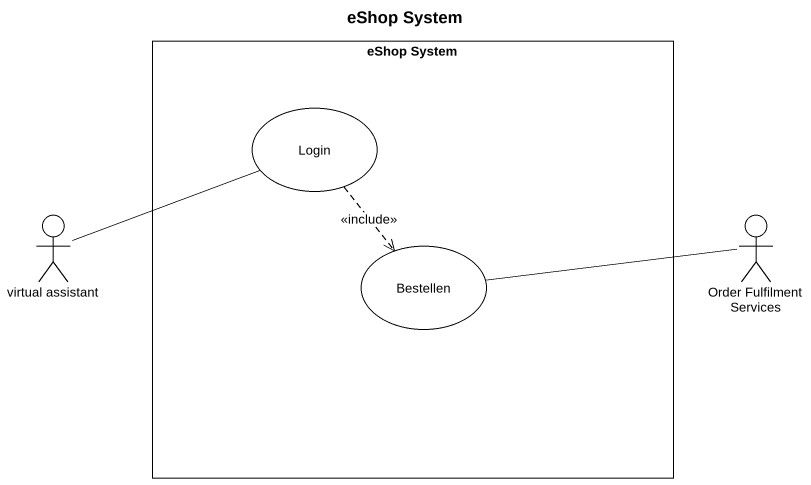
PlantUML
@startuml
title eShop System
rectangle "eShop System" as eShop_System {
  usecase Login
  usecase Bestellen
}
actor "virtual assistant" as virtual_assistant
actor "Order Fulfilment Services" as Order_Fulfilment_Services
Login ..> Bestellen : <<include>>
virtual_assistant -right- Login
Order_Fulfilment_Services -left- Bestellen
@enduml
